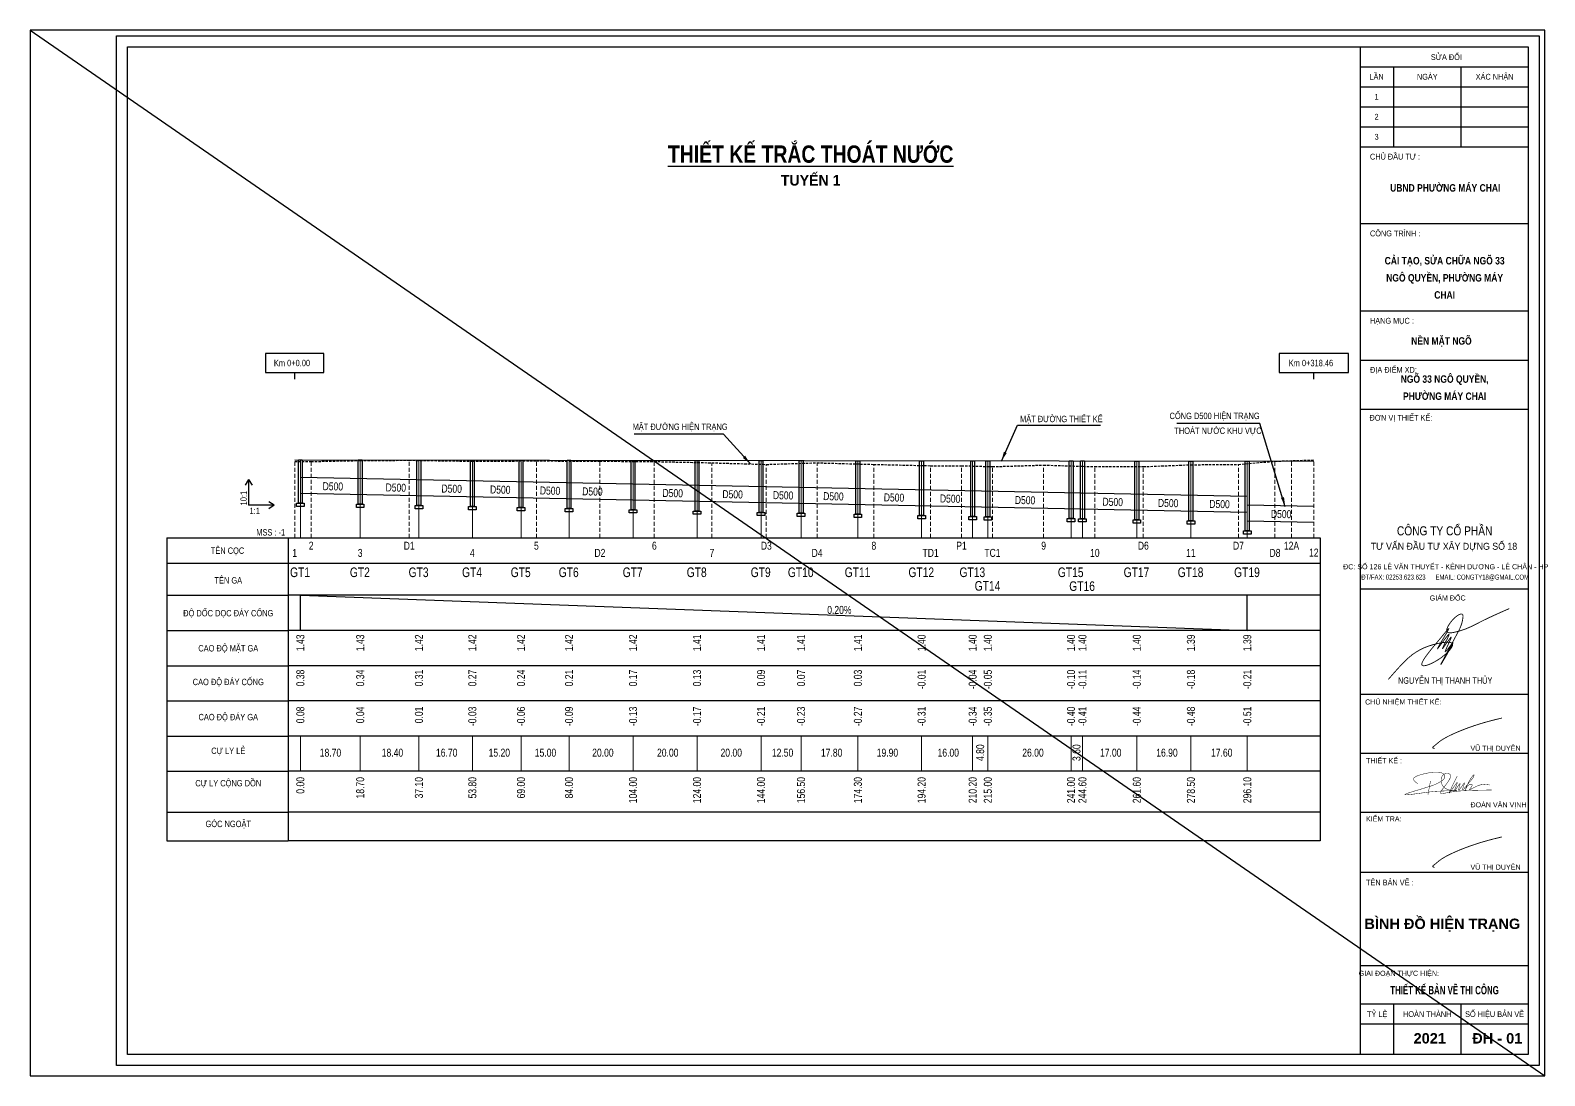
# Model space of a CAD drawing. Header units: inches. Extents: x 484 to 957, y -10 to 819.
# Drawn here: x 483.9 to 957.2, y -9.9 to 316.7 of the extents above; entities that cross this region are included whole.
import ezdxf
from ezdxf.enums import TextEntityAlignment as Align

# ---------------------------------------------------------------- set-up
doc = ezdxf.new("R2010")
doc.units = ezdxf.units.IN
doc.header["$MEASUREMENT"] = 0
doc.linetypes.add('HIDDEN', pattern=[0.375, 0.25, -0.125])
for name, color, linetype in [('Bang TD tu nhien', 3, 'Continuous'), ('BT7-THAY', 7, 'Continuous'), ('Duong do thiet ke', 2, 'Continuous'), ('ENTTNTHIETKE1', 2, 'Continuous'), ('GHICHU', 7, 'Continuous'), ('KHUNGTEN', 5, 'Continuous'), ('T.bao', 6, 'Continuous'), ('thep', 2, 'Continuous'), ('Trac doc tu nhien', 3, 'Continuous'), ('TracDoc', 7, 'Continuous'), ('TXT', 5, 'Continuous')]:
    doc.layers.add(name, color=color, linetype=linetype)
for name, color, linetype, lineweight in [('ISO', 153, 'Continuous', 13), ('LC Dim', 8, 'Continuous', 18), ('LC ISO', 160, 'Continuous', 13), ('LC Khac', 4, 'Continuous', 9), ('LC MANH DUT', 35, 'HIDDEN', 5), ('LC Net dam 1', 30, 'Continuous', 30), ('LC Net thay', 7, 'Continuous', 25), ('LC Text2', 7, 'Continuous', 25)]:
    doc.layers.add(name, color=color, linetype=linetype, lineweight=lineweight)
doc.layers.add('KCS_Plotter', color=11, linetype='Continuous', plot=False)
doc.styles.add('BangTD', font='viet buddy.shx', dxfattribs={"width": 0.8})
doc.styles.add('LC 1', font='')
doc.styles.add('LC3', font='', dxfattribs={"width": 0.8})
doc.styles.add('style1', font='')
doc.styles.add('T2', font='', dxfattribs={"width": 0.8})
doc.styles.add('THANG2', font='')
doc.styles.add('VnAvantH-B', font='')
doc.styles.get('LC 1').set_extended_font_data('.VnAvantH', bold=True)
doc.styles.get('LC3').set_extended_font_data('.VnArialH', bold=True)
doc.styles.get('style1').set_extended_font_data('.VnAvantH')
doc.styles.get('T2').set_extended_font_data('.VnArialH')
doc.styles.get('THANG2').set_extended_font_data('.VnHelvetInsH', bold=True)
doc.styles.get('VnAvantH-B').set_extended_font_data('.VnAvantH', bold=True)
doc.dimstyles.get("Standard").update_dxf_attribs({"dimtxt": 1.5, "dimasz": 0.18, "dimexe": 0.18, "dimexo": 0.0625, "dimgap": 0.09, "dimtad": 0, "dimtih": 1, "dimtoh": 1, "dimzin": 0, "dimdsep": 46, "dimtxsty": 'Standard', "dimcen": 0.09, "dimadec": 0, "dimazin": 0, "dimtfac": 1, "dimtofl": 0, "dimtmove": 0, "dimatfit": 3, "dimfxl": 1, "dimtolj": 1, "dimtzin": 0, "dimarcsym": 0})

# ---------------------------------------------------------------- blocks, each defined once
blk = doc.blocks.new('chu ki Miss Duyen')
at = {"layer": 'ISO', "ltscale": 2, "const_width": 40}
blk.add_lwpolyline([(843, 225), (838, 225), (836, 225), (834, 225), (832, 225), (830, 226), (828, 226), (827, 226), (826, 226), (825, 226), (824, 226), (823, 226), (821, 226), (820, 227), (819, 227), (818, 227), (817, 227), (816, 227), (815, 227), (814, 227), (813, 228), (812, 228), (810, 228), (809, 228), (808, 228), (807, 229), (806, 229), (805, 229), (804, 229), (803, 230), (801, 230), (800, 230), (799, 230), (798, 231), (797, 231), (795, 231), (794, 232), (793, 232), (792, 232), (791, 233), (789, 233), (788, 233), (787, 234), (786, 234), (785, 235), (783, 235), (782, 235), (781, 236), (780, 236), (779, 237), (778, 237), (777, 238), (776, 238), (776, 238), (775, 238), (775, 239), (774, 239), (774, 239), (773, 239), (773, 240), (772, 240), (771, 240), (771, 240), (770, 241), (770, 241), (769, 241), (769, 242), (768, 242), (768, 242), (767, 242), (767, 243), (766, 243), (766, 243), (765, 244), (765, 244), (765, 244), (764, 245), (764, 245), (763, 245), (763, 246), (762, 246), (762, 246), (762, 247), (761, 247), (761, 247), (760, 248), (760, 248), (760, 248), (759, 249), (759, 249), (759, 249), (758, 250), (758, 250), (758, 250), (758, 251), (757, 251), (757, 251), (757, 252), (756, 252), (756, 253), (756, 253), (756, 253), (756, 254), (755, 254), (755, 255), (755, 255), (755, 255), (755, 256), (755, 256), (754, 257), (754, 257), (754, 257), (754, 258), (754, 258), (754, 259), (754, 259), (754, 260), (754, 260), (754, 260), (754, 261), (754, 261), (754, 262), (754, 262), (754, 263), (754, 263), (754, 263), (754, 264), (754, 264), (754, 265), (754, 265), (754, 266), (754, 266), (754, 267), (754, 267), (755, 268), (755, 268), (755, 269), (755, 269), (755, 270), (755, 270), (755, 270), (756, 271), (756, 271), (756, 272), (756, 272), (756, 273), (757, 273), (757, 274), (757, 274), (757, 275), (758, 275), (758, 276), (758, 276), (758, 277), (759, 277), (759, 278), (759, 278), (759, 279), (760, 279), (760, 280), (760, 280), (761, 281), (761, 281), (761, 282), (762, 282), (762, 283), (762, 283), (763, 284), (763, 284), (763, 285), (764, 285), (764, 286), (764, 286), (765, 287), (766, 288), (767, 289), (767, 290), (768, 291), (769, 293), (770, 294), (771, 295), (771, 296), (772, 297), (773, 298), (774, 299), (775, 300), (776, 301), (777, 302), (778, 303), (778, 304), (780, 306), (781, 307), (782, 308), (783, 309), (784, 310), (785, 311), (786, 312), (786, 312), (787, 313), (788, 314), (789, 315), (790, 316), (791, 317), (792, 318), (792, 319), (793, 320), (794, 321), (795, 322), (796, 323), (797, 324), (797, 324), (798, 325), (799, 326), (800, 327), (801, 328), (801, 329), (802, 330), (803, 330), (804, 331), (805, 332), (805, 333), (806, 334), (807, 335), (808, 336), (808, 336), (809, 337), (810, 338), (811, 339), (811, 340), (812, 340), (813, 341), (814, 343), (816, 344), (817, 346), (819, 348), (820, 349), (822, 351), (823, 352), (824, 354), (826, 355), (827, 357), (829, 358), (830, 360), (831, 361), (834, 364), (840, 370), (842, 372), (845, 376), (848, 379), (851, 382), (853, 386), (856, 389), (859, 392), (862, 395), (865, 398), (867, 401), (870, 404), (873, 407), (876, 411), (879, 414), (882, 417), (885, 420), (887, 423), (890, 427), (893, 430), (896, 433), (899, 436), (902, 440), (905, 443), (908, 446), (911, 449), (914, 453), (917, 456), (920, 459), (923, 462), (926, 466), (928, 469), (931, 472), (934, 476), (937, 479), (940, 482), (943, 486), (946, 489), (949, 492), (953, 495), (956, 499), (959, 502), (962, 505), (965, 509), (968, 512), (971, 515), (974, 519), (977, 522), (980, 525), (983, 529), (986, 532), (989, 535), (992, 538), (996, 542), (999, 545), (1002, 548), (1005, 552), (1008, 555), (1011, 558), (1014, 561), (1017, 565), (1021, 568), (1024, 571), (1027, 574), (1030, 578), (1033, 581), (1036, 584), (1040, 587), (1043, 591), (1046, 594), (1049, 596), (1052, 600), (1056, 603), (1059, 606), (1062, 610), (1065, 613), (1069, 616), (1072, 619), (1075, 622), (1078, 625), (1082, 628), (1085, 631), (1088, 634), (1091, 637), (1095, 640), (1098, 643), (1101, 646), (1105, 649), (1108, 652), (1111, 655), (1114, 658), (1118, 661), (1121, 664), (1124, 667), (1128, 670), (1131, 673), (1134, 676), (1138, 679), (1141, 682), (1144, 685), (1148, 688), (1151, 691), (1154, 694), (1158, 697), (1161, 700), (1165, 702), (1168, 705), (1171, 708), (1175, 711), (1178, 714), (1182, 717), (1185, 720), (1188, 722), (1192, 725), (1195, 728), (1199, 731), (1202, 734), (1205, 736), (1209, 739), (1212, 742), (1216, 745), (1219, 747), (1223, 750), (1226, 753), (1229, 756), (1233, 758), (1236, 761), (1240, 764), (1243, 767), (1247, 769), (1250, 772), (1254, 775), (1257, 777), (1261, 780), (1264, 783), (1268, 785), (1271, 788), (1275, 791), (1278, 793), (1282, 796), (1285, 799), (1289, 801), (1292, 804), (1296, 807), (1299, 809), (1303, 812), (1306, 815), (1310, 817), (1313, 820), (1317, 822), (1320, 825), (1324, 828), (1327, 830), (1331, 833), (1335, 835), (1338, 838), (1342, 840), (1345, 843), (1349, 846), (1352, 848), (1356, 851), (1360, 853), (1363, 856), (1367, 858), (1370, 861), (1374, 863), (1377, 866), (1381, 868), (1385, 871), (1392, 876), (1399, 881), (1406, 886), (1413, 891), (1421, 896), (1428, 901), (1435, 906), (1442, 911), (1447, 915), (1457, 921), (1464, 926), (1471, 931), (1479, 936), (1486, 941), (1493, 946), (1501, 950), (1508, 955), (1515, 960), (1523, 965), (1530, 970), (1537, 975), (1545, 980), (1552, 984), (1559, 989), (1567, 994), (1574, 999), (1582, 1004), (1589, 1008), (1596, 1013), (1604, 1018), (1611, 1023), (1619, 1028), (1626, 1032), (1634, 1037), (1641, 1042), (1648, 1046), (1656, 1051), (1663, 1056), (1671, 1061), (1678, 1065), (1686, 1070), (1693, 1075), (1701, 1079), (1708, 1084), (1716, 1089), (1723, 1093), (1731, 1098), (1738, 1103), (1746, 1107), (1753, 1112), (1761, 1116), (1769, 1121), (1776, 1126), (1784, 1130), (1791, 1135), (1799, 1139), (1806, 1144), (1814, 1148), (1822, 1153), (1829, 1158), (1837, 1162), (1844, 1167), (1852, 1171), (1860, 1176), (1867, 1180), (1875, 1185), (1882, 1189), (1890, 1194), (1898, 1198), (1905, 1203), (1913, 1207), (1921, 1212), (1928, 1216), (1936, 1220), (1943, 1225), (1951, 1229), (1959, 1234), (1964, 1237), (1974, 1243), (1982, 1247), (1989, 1251), (1997, 1256), (2005, 1260), (2012, 1265), (2020, 1269), (2028, 1273), (2036, 1278), (2043, 1282), (2051, 1286), (2059, 1291), (2066, 1295), (2074, 1299), (2082, 1304), (2089, 1308), (2097, 1312), (2105, 1317), (2113, 1321), (2120, 1325), (2128, 1330), (2136, 1334), (2144, 1338), (2151, 1342), (2159, 1347), (2167, 1351), (2175, 1355), (2182, 1359), (2190, 1364), (2198, 1368), (2206, 1372), (2213, 1376), (2221, 1381), (2229, 1385), (2237, 1389), (2244, 1393), (2252, 1397), (2260, 1402), (2268, 1406), (2276, 1410), (2283, 1414), (2291, 1418), (2299, 1422), (2307, 1426), (2315, 1431), (2322, 1435), (2330, 1439), (2338, 1443), (2346, 1447), (2354, 1451), (2361, 1455), (2369, 1459), (2377, 1464), (2385, 1468), (2393, 1472), (2401, 1476), (2408, 1480), (2416, 1484), (2424, 1488), (2432, 1492), (2440, 1496), (2448, 1500), (2456, 1504), (2463, 1508), (2471, 1512), (2479, 1516), (2487, 1520), (2495, 1524), (2503, 1528), (2511, 1532), (2519, 1536), (2526, 1540), (2534, 1544), (2542, 1548), (2550, 1552), (2558, 1556), (2566, 1560), (2574, 1564), (2582, 1568), (2590, 1572), (2598, 1575), (2606, 1579), (2613, 1583), (2621, 1587), (2629, 1591), (2637, 1595), (2645, 1599), (2653, 1603), (2661, 1607), (2669, 1610), (2677, 1614), (2685, 1618), (2693, 1622), (2701, 1626), (2709, 1630), (2717, 1633), (2725, 1637), (2733, 1641), (2741, 1645), (2749, 1649), (2756, 1652), (2764, 1656), (2772, 1660), (2780, 1664), (2788, 1668), (2796, 1671), (2804, 1675), (2812, 1679), (2820, 1683), (2828, 1686), (2836, 1690), (2844, 1694), (2852, 1698), (2860, 1701), (2868, 1705), (2876, 1709), (2884, 1712), (2892, 1716), (2900, 1720), (2908, 1723), (2916, 1727), (2925, 1731), (2933, 1734), (2941, 1738), (2949, 1742), (2957, 1745), (2965, 1749), (2973, 1753), (2981, 1756), (2989, 1760), (2997, 1763), (3005, 1767), (3013, 1771), (3021, 1774), (3029, 1778), (3037, 1781), (3045, 1785), (3053, 1789), (3061, 1792), (3069, 1796), (3078, 1799), (3086, 1803), (3094, 1806), (3102, 1810), (3110, 1813), (3118, 1817), (3126, 1820), (3134, 1824), (3142, 1827), (3150, 1831), (3156, 1833), (3167, 1838), (3175, 1841), (3183, 1845), (3191, 1848), (3199, 1852), (3207, 1855), (3215, 1859), (3223, 1862), (3232, 1866), (3240, 1869), (3248, 1873), (3256, 1876), (3264, 1879), (3272, 1883), (3280, 1886), (3288, 1890), (3297, 1893), (3305, 1896), (3313, 1900), (3321, 1903), (3329, 1907), (3337, 1910), (3345, 1913), (3354, 1917), (3362, 1920), (3370, 1923), (3378, 1927), (3386, 1930), (3394, 1933), (3403, 1937), (3411, 1940), (3419, 1944), (3427, 1947), (3435, 1950), (3452, 1957), (3468, 1963), (3484, 1970), (3501, 1977), (3517, 1983), (3534, 1990), (3550, 1996), (3566, 2003), (3583, 2009), (3599, 2016), (3616, 2022), (3632, 2029), (3648, 2035), (3665, 2042), (3681, 2048), (3698, 2055), (3714, 2061), (3731, 2068), (3747, 2074), (3763, 2081), (3780, 2087), (3796, 2093), (3813, 2100), (3828, 2106)], dxfattribs=at)
blk = doc.blocks.new('doan van vinh')
at = {"layer": 'LC ISO', "const_width": 30}
for points in [[(-1826, 454), (-1884, 496), (-1940, 539), (-1991, 580), (-2035, 621), (-2054, 641), (-2069, 661), (-2082, 681), (-2094, 703), (-2098, 718), (-2101, 737), (-2100, 755), (-2097, 773), (-2090, 790), (-2080, 807), (-2067, 823), (-2052, 840), (-2034, 855), (-2013, 871), (-1991, 886), (-1966, 901), (-1911, 929), (-1850, 956), (-1782, 981), (-1710, 1005), (-1635, 1028), (-1557, 1049), (-1400, 1087), (-1322, 1104), (-1246, 1120), (-1179, 1133), (-1106, 1147), (-1041, 1158), (-980, 1168), (-921, 1177), (-863, 1183), (-750, 1191), (-694, 1193), (-636, 1192), (-577, 1189), (-541, 1186), (-453, 1176), (-390, 1164), (-329, 1147), (-300, 1137), (-272, 1124), (-245, 1109), (-221, 1092), (-198, 1073), (-177, 1052), (-162, 1032), (-143, 1001), (-131, 972), (-122, 943), (-117, 912), (-115, 883), (-116, 868), (-126, 826), (-137, 799), (-152, 774), (-169, 750), (-190, 727), (-237, 684), (-289, 645), (-344, 608), (-397, 575), (-449, 543), (-501, 514), (-603, 462), (-706, 415), (-813, 372), (-869, 351), (-927, 330), (-988, 309), (-1076, 280), (-1119, 267), (-1189, 244), (-1262, 222), (-1337, 199), (-1492, 151), (-1809, 56), (-1964, 9), (-2039, -14), (-2112, -36), (-2182, -58), (-2250, -79), (-2313, -99), (-2373, -118), (-2428, -137), (-2478, -154), (-2523, -171), (-2562, -186), (-2595, -199), (-2622, -212), (-2641, -223), (-2652, -232), (-2656, -239), (-2655, -243), (-2651, -245), (-2645, -247), (-2638, -249), (-2616, -251), (-2586, -252), (-2549, -251), (-2506, -249), (-2456, -245), (-2402, -240), (-2342, -234), (-2278, -227), (-2211, -220), (-2141, -211), (-2068, -202), (-1917, -183), (-1764, -162), (-1612, -141), (-1539, -131), (-1467, -121), (-1394, -111), (-1334, -103), (-1272, -95), (-1213, -87), (-1101, -72), (-994, -60), (-891, -48), (-786, -39), (-677, -30), (-619, -26), (-560, -22), (-497, -19), (-432, -16), (-363, -13), (-290, -10), (-173, -5), (-131, -4), (-44, -1), (44, 1), (221, 6), (306, 8), (386, 10), (459, 11), (493, 12), (524, 13), (553, 13), (579, 14), (602, 14), (622, 15), (638, 15), (651, 15), (659, 15), (664, 15), (664, 15), (660, 15), (655, 15), (637, 14), (619, 14), (597, 14), (572, 14), (543, 14), (512, 15), (478, 16), (407, 20), (331, 27), (244, 40), (182, 54), (113, 73), (47, 97), (-14, 126), (-71, 158), (-123, 195), (-171, 235), (-213, 279), (-250, 327), (-281, 378), (-307, 432), (-326, 490), (-343, 574), (-347, 614), (-347, 680), (-340, 746), (-326, 811), (-306, 873), (-293, 903), (-278, 931), (-261, 958), (-243, 983), (-222, 1006), (-200, 1027), (-176, 1046), (-150, 1062), (-123, 1075), (-92, 1086), (-61, 1094), (-29, 1099), (4, 1102), (36, 1103), (68, 1101), (98, 1097), (127, 1091), (153, 1083), (169, 1077), (196, 1063), (213, 1050), (227, 1035), (239, 1020), (247, 1002), (253, 984), (256, 964), (257, 942), (255, 920), (252, 896), (246, 872), (238, 846), (228, 819), (202, 763), (171, 703), (133, 641), (91, 576), (45, 509), (-4, 441), (-109, 301), (-229, 144), (-268, 92), (-316, 25), (-337, -6), (-355, -36), (-370, -63), (-381, -88), (-388, -111), (-390, -130), (-387, -146), (-382, -155), (-364, -167), (-344, -172), (-319, -174), (-291, -173), (-259, -170), (-224, -166), (-73, -138), (3, -123), (76, -109), (148, -97), (217, -85), (284, -74), (413, -55), (535, -38), (653, -25), (766, -14), (876, -5), (984, 3), (1198, 14), (1364, 20), (1527, 25), (1641, 29), (1875, 35), (2116, 41), (2361, 47), (2860, 57)], [(680, 940), (620, 821), (561, 704), (503, 589), (447, 478), (421, 424), (395, 372), (370, 322), (346, 273), (323, 226), (302, 181), (282, 139), (263, 99), (245, 61), (230, 27), (216, -5), (203, -34), (193, -59), (184, -81), (178, -100), (174, -114), (172, -125), (172, -132), (175, -134), (180, -133), (184, -130), (188, -126), (193, -121), (198, -115), (205, -108), (212, -99), (220, -89), (224, -84), (237, -66), (247, -52), (269, -22), (293, 12), (318, 49), (345, 88), (373, 130), (431, 215), (489, 299), (517, 339), (545, 377), (570, 412), (594, 444), (616, 471), (626, 484), (635, 494), (643, 504), (651, 512), (658, 518), (664, 523), (669, 527), (674, 528), (677, 528), (679, 525), (680, 521), (680, 514), (679, 506), (677, 496), (674, 483), (669, 469), (664, 454), (659, 436), (645, 398), (629, 356), (611, 311), (593, 265), (556, 172), (538, 128), (522, 87), (515, 68), (509, 50), (503, 34), (498, 19), (494, 6), (491, -5), (489, -14), (488, -21), (488, -26), (490, -28), (491, -28), (497, -25), (502, -19), (509, -11), (517, -2), (526, 10), (535, 24), (546, 39), (558, 56), (570, 74), (596, 113), (624, 155), (682, 244), (712, 288), (740, 329), (767, 368), (779, 385), (791, 401), (802, 415), (813, 428), (822, 439), (831, 447), (838, 454), (845, 458), (850, 459), (854, 458), (856, 455), (857, 447), (856, 437), (855, 425), (852, 410), (848, 394), (844, 376), (839, 356), (826, 313), (813, 267), (799, 221), (786, 175), (775, 133), (770, 114), (766, 97), (763, 81), (761, 68), (761, 57), (761, 48), (763, 43), (767, 40), (772, 40), (778, 43), (785, 49), (794, 57), (804, 67), (815, 79), (826, 93), (839, 108), (852, 125), (866, 144), (895, 183), (925, 226), (987, 315), (1017, 358), (1045, 399), (1059, 418), (1072, 435), (1084, 452), (1095, 466), (1105, 479), (1115, 491), (1123, 500), (1130, 506), (1135, 511), (1140, 513), (1142, 512), (1144, 508), (1144, 501), (1142, 492), (1140, 480), (1136, 467), (1131, 451), (1126, 434), (1120, 416), (1113, 396), (1098, 354), (1082, 309), (1066, 264), (1051, 221), (1037, 180), (1032, 162), (1027, 144), (1023, 129), (1021, 115), (1019, 100), (1019, 94), (1020, 87), (1022, 82), (1026, 79), (1030, 79), (1036, 80), (1043, 83), (1051, 88), (1060, 94), (1069, 102), (1080, 111), (1091, 122), (1103, 134), (1129, 162), (1157, 194), (1186, 229), (1218, 266), (1283, 346), (1348, 428), (1380, 468), (1411, 506), (1451, 554), (1467, 573), (1492, 602), (1515, 629), (1560, 678), (1582, 703), (1624, 754), (1644, 781), (1664, 810), (1683, 841), (1701, 875), (1711, 897), (1730, 948), (1735, 965), (1739, 980), (1741, 990), (1741, 1002), (1740, 1009), (1737, 1013), (1732, 1014), (1727, 1013), (1719, 1009), (1711, 1003), (1701, 995), (1691, 985), (1679, 973), (1666, 959), (1653, 943), (1639, 926), (1625, 908), (1609, 888), (1578, 844), (1545, 797), (1512, 747), (1480, 695), (1459, 660), (1419, 589), (1391, 536), (1364, 483), (1340, 432), (1317, 382), (1295, 334), (1276, 288), (1258, 244), (1242, 204), (1228, 167), (1216, 133), (1206, 104), (1198, 79), (1194, 69), (1192, 59), (1189, 51), (1187, 45), (1186, 40), (1185, 36), (1185, 34), (1185, 33), (1185, 34), (1187, 37), (1189, 44), (1190, 48), (1193, 56), (1197, 65), (1200, 76), (1205, 88), (1216, 116), (1229, 147), (1245, 181), (1264, 216), (1286, 252), (1311, 286), (1339, 319), (1371, 348), (1388, 361), (1406, 374), (1425, 384), (1450, 396), (1465, 401), (1487, 407), (1508, 412), (1529, 414), (1549, 415), (1569, 415), (1586, 412), (1601, 407), (1613, 401), (1623, 392), (1628, 383), (1631, 371), (1630, 358), (1627, 343), (1621, 327), (1613, 310), (1603, 293), (1592, 275), (1566, 238), (1538, 201), (1510, 166), (1497, 150), (1485, 135), (1474, 121), (1465, 109), (1456, 93), (1453, 89), (1451, 82), (1451, 77), (1453, 74), (1457, 72), (1463, 72), (1471, 74), (1481, 76), (1492, 81), (1505, 86), (1519, 92), (1535, 100), (1552, 108), (1590, 127), (1631, 149), (1676, 173), (1723, 198), (1771, 223), (1869, 272), (1914, 293), (1964, 315), (2009, 333), (2053, 349), (2095, 363), (2136, 375), (2176, 385), (2214, 393), (2252, 399), (2288, 404), (2323, 408), (2358, 410), (2391, 411), (2424, 411), (2487, 408), (2549, 402), (2608, 393), (2725, 371)], [(-1022, 624), (-1037, 546), (-1051, 468), (-1066, 391), (-1081, 313), (-1096, 235), (-1110, 157), (-1125, 79), (-1140, 1), (-1155, -76), (-1170, -154), (-1184, -232)]]:
    blk.add_lwpolyline(points, dxfattribs=at)
blk = doc.blocks.new('nguyen thi thanh thuy')
at = {"layer": 'ISO', "ltscale": 2, "const_width": 40}
blk.add_lwpolyline([(-2685, -1690, -0.006388), (-2178, -1117, -0.008557), (-1977, -905, -0.017087), (-1770, -708, -0.102087), (-833, -161, -0.039833), (-270, -16, -0.020512), (-90, 8, -0.044497), (98, 9, -0.05587), (182, -8, -0.113633), (236, -42, -0.176433), (258, -92, -0.077033), (254, -135, -0.069534), (223, -210, -0.038569), (166, -296, -0.030368), (57, -421, -0.082382), (-675, -942, -0.035158), (-905, -1035, -0.04441), (-1026, -1062, -0.066948), (-1091, -1062, -0.143409), (-1132, -1043, -0.176131), (-1149, -1007, -0.069024), (-1148, -973, -0.059887), (-1131, -911, -0.036714), (-1079, -807, -0.019023), (-1000, -683, -0.011006), (-898, -542, -0.01042), (-645, -222, 0.001355), (-76, 463, -0.031231), (69, 631, -0.180623), (82, 640, -0.602198), (84, 631, -0.055981), (56, 570, -0.010846), (-28, 418, 0.000464), (-371, -161, 0.02324), (-439, -286, 1.627113), (-437, -292, 0.049833), (-397, -245, 0.005496), (-91, 162, -0.011697), (26, 311, -0.051381), (82, 370, -0.288592), (95, 376, -0.379106), (97, 362, -0.040394), (80, 315, -0.015043), (4, 153, 0.026859), (-200, -261, 0.160173), (-204, -278, 0.62441), (-195, -273, 0.034188), (-141, -204, -0.015387), (148, 200, -0.034245), (183, 240, -0.377171), (195, 246, -0.275743), (195, 230, -0.039705), (162, 143, -0.007154), (29, -150, 0.010269), (-53, -335, 0.059207), (-81, -418, 0.494242), (-78, -431, 0.209425), (-61, -421, 0.031522), (-22, -378, 0.012151), (92, -232, -0.015412), (249, -26, -0.066877), (274, -2, -1.012313), (279, -8, -0.055225), (269, -38, -0.019501), (211, -159, -0.008968), (2, -538, -0.00525), (-207, -898, -0.041875), (-284, -1018, -0.365695), (-264, -970, -0.007459), (-39, -543, 0.000828), (491, 447, 0.016244), (598, 659, 0.05881), (711, 1009, 0.039413), (734, 1174, 0.060004), (730, 1242, 0.240646), (692, 1298, 0.134453), (647, 1305, 0.071372), (590, 1291, 0.040684), (523, 1258, 0.056501), (335, 1112, 0.071752), (65, 772, 0.045704), (5, 642, 0.058573), (-12, 565, 0.116475), (-5, 505, 0.165912), (30, 466, 0.096245), (88, 446, 0.048338), (165, 443, 0.036618), (301, 460, 0.062636), (1097, 724, 0.01049), (1469, 913, -0.006081), (1725, 1041, -0.007252), (2275, 1297, -0.003845), (2852, 1552)], format="xyb", dxfattribs=at)
blk = doc.blocks.new('khung vpn')
at = {"layer": 'Defpoints'}
for p, q in [((52556.46, -4195.446), (52498.758, -4195.446)), ((52498.758, -4195.446), (52498.758, -4235.276)), ((52556.46, -4235.276), (52556.46, -4195.446)), ((52498.758, -4235.276), (52556.46, -4235.276))]:
    blk.add_line(p, q, dxfattribs=at)
at = {"layer": 'KHUNGTEN'}
blk.add_lwpolyline([(52556.243, -4234.885), (52502.048, -4234.885), (52502.048, -4195.662), (52556.243, -4195.662)], close=True, dxfattribs=at)
at = {"layer": 'T.bao'}
for p, q in [((52549.443, -4196.835), (52555.832, -4196.835)), ((52550.703, -4196.835), (52550.703, -4199.885)), ((52553.267, -4196.835), (52553.267, -4199.885)), ((52549.443, -4197.598), (52555.832, -4197.598)), ((52549.443, -4198.36), (52555.832, -4198.36)), ((52549.443, -4199.123), (52555.832, -4199.123)), ((52549.443, -4222.987), (52555.832, -4222.987)), ((52549.443, -4225.241), (52555.832, -4225.241)), ((52549.443, -4227.516), (52555.832, -4227.516)), ((52549.443, -4232.534), (52555.832, -4232.534)), ((52550.703, -4232.534), (52550.703, -4234.474)), ((52553.267, -4232.534), (52553.267, -4234.474)), ((52549.443, -4233.296), (52555.832, -4233.296))]:
    blk.add_line(p, q, dxfattribs=at)
at = {"layer": 'thep'}
for p, q in [((52549.443, -4199.885), (52555.832, -4199.885)), ((52549.443, -4202.81), (52555.832, -4202.81)), ((52549.443, -4206.138), (52555.832, -4206.138)), ((52549.443, -4208.009), (52555.832, -4208.009)), ((52549.443, -4209.881), (52555.832, -4209.881)), ((52549.443, -4216.721), (52555.832, -4216.721)), ((52549.443, -4220.741), (52555.832, -4220.741)), ((52549.443, -4231.083), (52555.832, -4231.083))]:
    blk.add_line(p, q, dxfattribs=at)
for points in [[(52555.832, -4234.474), (52502.459, -4234.474), (52502.459, -4196.073), (52555.832, -4196.073)], [(52555.832, -4196.073), (52555.832, -4234.474), (52549.443, -4234.474), (52549.443, -4196.073)]]:
    blk.add_lwpolyline(points, close=True, dxfattribs=at)
at = {"layer": 'TXT', "linetype": 'Continuous'}
blk.add_line((52555.832, -4196.073), (52555.832, -4234.474), dxfattribs=at)
at = {"layer": 'ISO', "xscale": 0.0007999999999999995, "yscale": 0.0007999999999999995, "zscale": 0.0007999999999999995, "rotation": 352.0676215534355}
for p in [(52551.569, -4222.893), (52551.569, -4227.423)]:
    blk.add_blockref('chu ki Miss Duyen', p, dxfattribs=at)
at = {"layer": 'LC Net dam 1'}
for name, p, xscale, yscale, zscale in [('nguyen thi thanh thuy', (52552.735, -4218.771), 0.0008320000000000002, 0.0008320000000000002, 0.0008320000000000002), ('doan van vinh', (52552.721, -4224.423), 0.0006, 0.0006, 0.0006)]:
    blk.add_blockref(name, p, dxfattribs=dict(at, xscale=xscale, yscale=yscale, zscale=zscale))
at = {"layer": 'BT7-THAY', "linetype": 'ByBlock', "style": 'VnAvantH-B'}
for s, height, width, p in [('ubnd ph\xadêng M¸Y CHAI', 0.28512, 0.85, (52552.67, -4201.592)), ('nÒn mÆt ngâ', 0.28512, 0.85, (52552.525, -4207.424)), ('thiÕt kÕ b¶n vÏ thi c«ng', 0.32076, 0.7, (52552.643, -4232.177))]:
    blk.add_text(s, height=height, dxfattribs=dict(at, width=width)).set_placement(p, align=Align.CENTER)
at = {"layer": 'BT7-THAY', "char_height": 0.28512, "attachment_point": 2, "line_spacing_factor": 1.372151, "style": 'VnAvantH-B'}
for s, insert, width in [('{\\W0.85;c¶i t¹o, SöA CH÷A NGâ 33 NG¤ QUYÒN, PH¦êNG M¸Y CHAI}', (52552.647, -4204.081), 5.29926), ('{\\W0.85;NGâ 33 NG¤ QUYÒN, PH¦êNG M¸Y CHAI}', (52552.647, -4208.591), 3.40303)]:
    blk.add_mtext(s, dxfattribs=dict(at, insert=insert, width=width))
at = {"layer": 'TXT', "linetype": 'Continuous'}
for s, height, style, width, p in [('söa ®æi', 0.2218, 'T2', 0.9, (52552.713, -4196.577)), ('lÇn', 0.2218, 'T2', 0.9, (52550.054, -4197.326)), ('ngµy', 0.2218, 'T2', 0.9, (52551.985, -4197.326)), ('x¸c nhËn', 0.2218, 'T2', 0.9, (52554.55, -4197.326)), ('1', 0.222, 'T2', 0.9, (52550.054, -4198.089)), ('2', 0.222, 'T2', 0.9, (52550.054, -4198.851)), ('3', 0.222, 'T2', 0.9, (52550.054, -4199.614)), ('c«ng ty cæ phÇn', 0.34658, 'T2', 0.8, (52552.648, -4214.689)), ('®c: sè 126 lª v¨n thuyÕt - kªnh d\xad¬ng - lª ch©n - hp', 0.19408, 'T2', 0.8, (52552.689, -4215.98)), ('§T/fax: 02253.623.623      Email: Congty18@gmail.com', 0.19408, 'style1', 0.7, (52552.666, -4216.376)), ('nguyÔn thÞ thanh thñy', 0.24954, 'T2', 0.8, (52552.668, -4220.343)), ('giai ®o¹n thùc hiÖn:', 0.19408, 'T2', 0.8, (52550.904, -4231.471)), ('tû lÖ', 0.2218, 'T2', 0.9, (52550.076, -4233.041)), ('hoµn thµnh', 0.2218, 'T2', 0.9, (52551.985, -4233.041)), ('sè hiÖu b¶n vÏ', 0.22181, 'T2', 0.9, (52554.55, -4233.041))]:
    blk.add_text(s, height=height, dxfattribs=dict(at, style=style, width=width)).set_placement(p, align=Align.CENTER)
at = {"layer": 'TXT', "linetype": 'Continuous', "style": 'T2'}
for s, height, width, p in [('chñ ®Çu t\xad :', 0.22181, 0.9, (52549.802, -4200.371)), ('c«ng tr×nh :', 0.22181, 0.9, (52549.802, -4203.296)), ('h¹ng môc :', 0.2218, 0.9, (52549.802, -4206.623)), ('®Þa ®iÓm xd:', 0.22181, 0.9, (52549.806, -4208.494)), ('®¬n vÞ thiÕt kÕ:', 0.22181, 0.9, (52549.785, -4210.32)), ('gi¸m ®èc', 0.1941, 0.8, (52552.079, -4217.171)), ('chñ nhiÖm thiÕt kÕ:', 0.19408, 0.8, (52549.617, -4221.132)), ('thiÕt kÕ :', 0.1941, 0.8, (52549.651, -4223.371)), ('vò thÞ duyªn', 0.19408, 0.8, (52553.631, -4222.897)), ('®oµn v¨n vÞnh', 0.19408, 0.8, (52553.631, -4225.051)), ('kiÓm tra:', 0.1941, 0.8, (52549.651, -4225.587)), ('vò thÞ duyªn', 0.19408, 0.8, (52553.631, -4227.426)), ('tªn b¶n vÏ :', 0.22181, 0.9, (52549.651, -4228.026))]:
    blk.add_text(s, height=height, dxfattribs=dict(at, width=width)).set_placement(p)
at = {"layer": 'TXT', "linetype": 'Continuous', "style": 'T2', "width": 0.9}
blk.add_text('t\xad vÊn ®Çu t\xad x©y dùng sè 18', height=0.26617, dxfattribs=at).set_placement((52552.621, -4215.094), align=Align.MIDDLE)
blk = doc.blocks.new('TIEUDE1')
at = {"layer": 'LC Text2', "color": 7, "style": 'LC 1'}
blk.add_attdef('TIªU§Ò', text='', height=5, dxfattribs=at).set_placement((0, 0), align=Align.BOTTOM_CENTER)
blk.add_attdef('TL', text='', height=3, dxfattribs=at).set_placement((0, -2), align=Align.TOP_CENTER)

msp = doc.modelspace()

# ---------------------------------------------------------------- linework, layer by layer
for points in [[(567.72, 182.49), (568.96, 182.49), (568.96, 168.99), (567.72, 168.99)], [(586.42, 182.47), (587.66, 182.47), (587.66, 168.62), (586.42, 168.62)], [(604.77, 182.44), (606.01, 182.44), (606.01, 168.25), (604.77, 168.25)], [(621.47, 182.42), (622.71, 182.42), (622.71, 167.92), (621.47, 167.92)], [(636.68, 182.4), (637.92, 182.4), (637.92, 167.61), (636.68, 167.61)], [(651.68, 182.38), (652.92, 182.38), (652.92, 167.31), (651.68, 167.31)], [(671.68, 182.36), (672.92, 182.36), (672.92, 166.91), (671.68, 166.91)], [(691.68, 182.33), (692.92, 182.33), (692.92, 166.51), (691.68, 166.51)], [(711.68, 182.3), (712.92, 182.3), (712.92, 166.11), (711.68, 166.11)], [(724.19, 182.29), (725.43, 182.29), (725.43, 165.86), (724.19, 165.86)], [(741.94, 182.26), (743.18, 182.26), (743.18, 165.51), (741.94, 165.51)], [(761.86, 182.24), (763.1, 182.24), (763.1, 165.11), (761.86, 165.11)], [(777.82, 182.22), (779.06, 182.22), (779.06, 164.79), (777.82, 164.79)], [(782.56, 182.21), (783.8, 182.21), (783.8, 164.69), (782.56, 164.69)], [(808.56, 182.18), (809.8, 182.18), (809.8, 164.17), (808.56, 164.17)], [(812.12, 182.17), (813.36, 182.17), (813.36, 164.1), (812.12, 164.1)], [(829.11, 182.15), (830.35, 182.15), (830.35, 163.76), (829.11, 163.76)], [(846.02, 182.13), (847.26, 182.13), (847.26, 163.42), (846.02, 163.42)], [(863.64, 182.11), (864.88, 182.11), (864.88, 160.34), (863.64, 160.34)], [(567.16, 168.99), (569.53, 168.99), (569.53, 167.99), (567.16, 167.99)], [(585.86, 168.62), (588.23, 168.62), (588.23, 167.62), (585.86, 167.62)], [(604.21, 168.25), (606.58, 168.25), (606.58, 167.25), (604.21, 167.25)], [(620.91, 167.92), (623.28, 167.92), (623.28, 166.92), (620.91, 166.92)], [(636.12, 167.61), (638.49, 167.61), (638.49, 166.61), (636.12, 166.61)], [(651.12, 167.31), (653.49, 167.31), (653.49, 166.31), (651.12, 166.31)], [(671.12, 166.91), (673.49, 166.91), (673.49, 165.91), (671.12, 165.91)], [(691.12, 166.51), (693.49, 166.51), (693.49, 165.51), (691.12, 165.51)], [(711.12, 166.11), (713.49, 166.11), (713.49, 165.11), (711.12, 165.11)], [(723.63, 165.86), (726, 165.86), (726, 164.86), (723.63, 164.86)], [(741.38, 165.51), (743.75, 165.51), (743.75, 164.51), (741.38, 164.51)], [(761.3, 165.11), (763.67, 165.11), (763.67, 164.11), (761.3, 164.11)], [(777.26, 164.79), (779.63, 164.79), (779.63, 163.79), (777.26, 163.79)], [(782, 164.69), (784.37, 164.69), (784.37, 163.69), (782, 163.69)], [(808, 164.17), (810.37, 164.17), (810.37, 163.17), (808, 163.17)], [(811.56, 164.1), (813.93, 164.1), (813.93, 163.1), (811.56, 163.1)], [(828.55, 163.76), (830.92, 163.76), (830.92, 162.76), (828.55, 162.76)], [(845.46, 163.42), (847.83, 163.42), (847.83, 162.42), (845.46, 162.42)], [(863.08, 160.34), (865.45, 160.34), (865.45, 159.34), (863.08, 159.34)]]:
    msp.add_lwpolyline(points, close=True)
at = {"layer": 'Bang TD tu nhien', "color": 3}
for p, q in [((526.58, 158.19), (526.58, 150.19)), ((526.58, 158.19), (887.04, 158.19)), ((564.58, 158.19), (564.58, 150.19)), ((887.04, 158.19), (887.04, 63.42)), ((526.58, 150.19), (887.04, 150.19)), ((526.58, 150.19), (526.58, 63.42)), ((564.58, 150.19), (564.58, 63.42)), ((526.58, 140.19), (564.58, 140.19)), ((887.04, 140.19), (564.58, 140.19)), ((568.34, 129.19), (568.34, 140.19)), ((864.26, 129.19), (864.26, 140.19)), ((526.58, 129.19), (564.58, 129.19)), ((887.04, 129.19), (564.58, 129.19)), ((526.58, 118.19), (564.58, 118.19)), ((887.04, 118.19), (564.58, 118.19)), ((526.58, 107.19), (564.58, 107.19)), ((887.04, 107.19), (564.58, 107.19)), ((526.58, 96.19), (564.58, 96.19)), ((887.04, 96.19), (564.58, 96.19)), ((526.58, 85.19), (564.58, 85.19)), ((887.04, 85.19), (564.58, 85.19)), ((526.58, 72.42), (564.58, 72.42)), ((887.04, 72.42), (564.58, 72.42)), ((526.58, 63.42), (564.58, 63.42)), ((887.04, 63.42), (564.58, 63.42))]:
    msp.add_line(p, q, dxfattribs=at)
at = {"layer": 'Duong do thiet ke', "color": 1}
msp.add_line((566.58, 182.49), (885.04, 182.08), dxfattribs=at)
at = {"layer": 'KCS_Plotter'}
msp.add_line((483.95, 316.75), (957.2, -9.93), dxfattribs=at)
at = {"layer": 'LC Khac', "ltscale": 5}
for p, q in [((568.34, 158.19), (568.34, 182.49)), ((587.04, 158.19), (587.04, 182.47)), ((605.39, 158.19), (605.39, 182.44)), ((622.09, 158.19), (622.09, 182.42)), ((637.3, 158.19), (637.3, 182.4)), ((652.3, 158.19), (652.3, 182.38)), ((672.3, 158.19), (672.3, 182.36)), ((692.3, 158.19), (692.3, 182.33)), ((712.3, 158.19), (712.3, 182.3)), ((724.81, 158.19), (724.81, 182.29)), ((742.56, 158.19), (742.56, 182.26)), ((762.48, 158.19), (762.48, 182.24)), ((778.44, 158.19), (778.44, 182.22)), ((783.18, 158.19), (783.18, 182.21)), ((809.18, 158.19), (809.18, 182.18)), ((812.74, 158.19), (812.74, 182.17)), ((829.73, 158.19), (829.73, 182.15)), ((846.64, 158.19), (846.64, 182.13)), ((864.26, 158.19), (864.26, 182.11))]:
    msp.add_line(p, q, dxfattribs=at)
at = {"layer": 'LC MANH DUT', "ltscale": 5}
for p, q in [((566.58, 158.19), (566.58, 181.99)), ((571.72, 158.19), (571.72, 181.99)), ((602.36, 158.19), (602.36, 182.39)), ((642.09, 158.19), (642.09, 182.19)), ((661.96, 158.19), (661.96, 182.09)), ((678.96, 158.19), (678.96, 181.99)), ((696.96, 158.19), (696.96, 181.59)), ((713.95, 158.19), (713.95, 181.09)), ((729.81, 158.19), (729.81, 181.59)), ((747.56, 158.19), (747.56, 181.09)), ((765.3, 158.19), (765.3, 180.69)), ((774.96, 158.19), (774.96, 180.69)), ((784.62, 158.19), (784.62, 180.39)), ((800.62, 158.19), (800.62, 180.89)), ((816.62, 158.19), (816.62, 180.39)), ((831.77, 158.19), (831.77, 180.39)), ((861.5, 158.19), (861.5, 181.09)), ((872.91, 158.19), (872.91, 182.09)), ((878.08, 158.19), (878.08, 182.26)), ((885.04, 158.19), (885.04, 182.49))]:
    msp.add_line(p, q, dxfattribs=at)
at = {"layer": 'LC Net dam 1', "color": 6}
for points in [[(864.26, 171.07), (568.34, 176.99)], [(864.26, 166.07), (568.34, 171.99)], [(885.04, 167.92), (864.26, 168.34)], [(885.04, 162.92), (864.26, 163.34)]]:
    msp.add_lwpolyline(points, dxfattribs=at)
at = {"layer": 'LC Net thay'}
for points in [[(552.15, 176.33), (551.06, 174.65)], [(552.15, 176.33), (552.15, 168.33)], [(552.15, 176.33), (553.25, 174.65)], [(560.15, 168.33), (552.15, 168.33)], [(560.15, 168.33), (558.47, 169.43)], [(560.15, 168.33), (558.47, 167.24)]]:
    msp.add_lwpolyline(points, dxfattribs=at)
at = {"layer": 'Trac doc tu nhien', "color": 3, "linetype": 'HIDDEN', "ltscale": 3}
for p, q in [((566.58, 181.99), (571.72, 181.99)), ((571.72, 181.99), (587.04, 182.29)), ((587.04, 182.29), (602.36, 182.39)), ((602.36, 182.39), (622.09, 182.09)), ((622.09, 182.09), (642.09, 182.19)), ((642.09, 182.19), (661.96, 182.09)), ((661.96, 182.09), (678.96, 181.99)), ((678.96, 181.99), (696.96, 181.59)), ((696.96, 181.59), (713.95, 181.09)), ((713.95, 181.09), (729.81, 181.59)), ((729.81, 181.59), (747.56, 181.09)), ((747.56, 181.09), (765.3, 180.69)), ((765.3, 180.69), (774.96, 180.69)), ((774.96, 180.69), (784.62, 180.39)), ((784.62, 180.39), (800.62, 180.89)), ((800.62, 180.89), (816.62, 180.39)), ((816.62, 180.39), (831.77, 180.39)), ((831.77, 180.39), (846.64, 180.99)), ((846.64, 180.99), (861.5, 181.09)), ((861.5, 181.09), (872.91, 182.09)), ((872.91, 182.09), (885.04, 182.49))]:
    msp.add_line(p, q, dxfattribs=at)
at = {"layer": 'Trac doc tu nhien', "lineweight": 0, "ltscale": 10}
for p, q in [((568.34, 96.19), (568.34, 85.19)), ((587.04, 96.19), (587.04, 85.19)), ((605.39, 96.19), (605.39, 85.19)), ((622.09, 96.19), (622.09, 85.19)), ((637.3, 96.19), (637.3, 85.19)), ((652.3, 96.19), (652.3, 85.19)), ((672.3, 96.19), (672.3, 85.19)), ((692.3, 96.19), (692.3, 85.19)), ((712.3, 96.19), (712.3, 85.19)), ((724.81, 96.19), (724.81, 85.19)), ((742.56, 96.19), (742.56, 85.19)), ((762.48, 96.19), (762.48, 85.19)), ((778.44, 96.19), (778.44, 85.19)), ((783.18, 96.19), (783.18, 85.19)), ((809.18, 96.19), (809.18, 85.19)), ((812.74, 96.19), (812.74, 85.19)), ((829.73, 96.19), (829.73, 85.19)), ((846.64, 96.19), (846.64, 85.19)), ((864.26, 96.19), (864.26, 85.19))]:
    msp.add_line(p, q, dxfattribs=at)
at = {"layer": 'Trac doc tu nhien', "color": 3}
for points in [[(566.58, 207.78), (566.58, 209.78), (575.73, 209.78), (575.73, 215.78), (557.44, 215.78), (557.44, 209.78), (566.58, 209.78)], [(885.04, 207.78), (885.04, 209.78), (895.85, 209.78), (895.85, 215.78), (874.24, 215.78), (874.24, 209.78), (885.04, 209.78)]]:
    msp.add_lwpolyline(points, dxfattribs=at)
at = {"layer": 'TracDoc', "color": 2}
msp.add_line((568.34, 140.19), (864.26, 129.19), dxfattribs=at)

# ---------------------------------------------------------------- block references
at = {"layer": 'ENTTNTHIETKE1', "color": 6, "xscale": 8.201736918750932, "yscale": 8.201736918750932, "zscale": 8.201736918750932, "rotation": 359.9992162953174}
msp.add_blockref('khung vpn', (-430096.58, 34732.58), dxfattribs=at)
at = {"layer": 'LC Text2'}
ref = msp.add_blockref('TIEUDE1', (727.82, 273.73, 0), dxfattribs=dict(at, xscale=1.100034109015741, yscale=1.100034109015741, zscale=1.100034109015741, rotation=359.999216292062))
ref.add_attrib('TIªU§Ò', '%%UthiÕt kÕ tr¾c tho¸t n\xadíc', dxfattribs={"color": 7, "height": 5.417, "rotation": 359.9992, "style": 'LC3', "width": 0.8}).set_placement((727.82, 273.73), align=Align.BOTTOM_CENTER)
ref.add_attrib('TL', 'tuyÕn 1', dxfattribs={"color": 7, "height": 3.3, "rotation": 359.9992, "style": 'LC 1'}).set_placement((727.82, 271.53), align=Align.TOP_CENTER)

# ---------------------------------------------------------------- texts
at = {"layer": 'Bang TD tu nhien', "color": 3, "style": 'BangTD', "width": 0.8}
for s, p in [('MẶT ĐƯỜNG HIỆN TRẠNG', (687.01, 192.91)), ('MẶT ĐƯỜNG THIẾT KẾ', (806.15, 195.37)), ('CỐNG D500 HIỆN TRẠNG', (854.05, 196.33)), ('THOÁT NƯỚC KHU VỰC', (855.1, 191.66)), ('TÊN CỌC', (545.58, 154.19)), ('TÊN GA', (545.82, 145.12)), ('ĐỘ DỐC DỌC ĐÁY CỐNG', (545.82, 134.69)), ('CAO ĐỘ MẶT GA', (545.82, 123.69)), ('CAO ĐỘ ĐÁY CỐNG', (545.82, 113.19)), ('CAO ĐỘ ĐÁY GA', (545.82, 102.19)), ('CỰ LY LẺ', (545.82, 91.69)), ('CỰ LY CỘNG DỒN', (545.82, 81.56)), ('GÓC NGOẶT', (545.82, 68.79))]:
    msp.add_text(s, height=2, dxfattribs=at).set_placement(p, align=Align.MIDDLE)
at = {"layer": 'GHICHU', "color": 0, "style": 'THANG2'}
for s, height, p in [('b×nh ®å hiÖn tr¹ng', 3.2518, (925.21, 35.91)), ('2021', 3.252, (921.28, 0.12)), ('®h - 01', 3.252, (942.38, 0.12))]:
    msp.add_text(s, height=height, rotation=359.9992, dxfattribs=at).set_placement(p, align=Align.CENTER)
at = {"layer": 'Trac doc tu nhien', "color": 3, "style": 'BangTD', "width": 0.8}
msp.add_text('10:1', height=2, rotation=90, dxfattribs=at).set_placement((551.63, 168.29))
for s, p in [('1:1', (552.48, 165.57)), ('MSS : -1', (554.56, 158.87))]:
    msp.add_text(s, height=2, dxfattribs=at).set_placement(p)
at = {"layer": 'Trac doc tu nhien', "color": 3, "char_height": 2, "attachment_point": 1}
for s, insert, width in [('\\Fviet buddy.shx;\\W0.8000000000;\\T1.0000000000;\\o\\lKm 0+0.00', (560.07, 213.78), 14.2476), ('\\Fviet buddy.shx;\\W0.8000000000;\\T1.0000000000;\\o\\lKm 0+318.46', (877.2, 213.78), 16.9905)]:
    msp.add_mtext(s, dxfattribs=dict(at, insert=insert, width=width))
at = {"layer": 'TracDoc', "color": 3, "style": 'BangTD', "width": 0.8}
for s, rotation, p in [('D500', 358.8542, (578.5, 174.24)), ('D500', 358.8542, (598.18, 173.85)), ('D500', 358.8542, (615.64, 173.5)), ('D500', 358.8542, (630.82, 173.2)), ('D500', 358.8542, (646.38, 172.89)), ('D500', 358.8542, (659.61, 172.62)), ('D500', 358.8542, (684.71, 172.12)), ('D500', 358.8542, (703.43, 171.75)), ('D500', 358.8542, (719.21, 171.43)), ('D500', 358.8542, (734.92, 171.12)), ('D500', 358.8542, (753.86, 170.74)), ('D500', 358.8542, (771.4, 170.39)), ('D500', 358.8542, (794.82, 169.92)), ('D500', 358.8542, (822.21, 169.37)), ('D500', 358.8542, (839.54, 169.02)), ('D500', 358.8542, (855.59, 168.7)), ('D500', 358.8542, (874.84, 165.58)), ('4.80', 90, (780.78, 91.01)), ('3.60', 90, (810.89, 91.01))]:
    msp.add_text(s, height=2.5, rotation=rotation, dxfattribs=at).set_placement(p, align=Align.MIDDLE_CENTER)
at = {"layer": 'TracDoc', "color": 5, "style": 'BangTD', "width": 0.8}
for s, p in [('2', (571.72, 156.94)), ('D1', (602.36, 156.94)), ('5', (642.09, 156.94)), ('6', (678.96, 156.94)), ('D3', (713.95, 156.94)), ('8', (747.56, 156.94)), ('P1', (774.96, 156.94)), ('9', (800.62, 156.94)), ('D6', (831.77, 156.94)), ('D7', (861.5, 156.94)), ('12A', (878.08, 156.94)), ('12', (885.04, 154.78))]:
    msp.add_text(s, height=2.5, dxfattribs=at).set_placement(p, align=Align.TOP_CENTER)
for s, p in [('1', (566.58, 151.44)), ('3', (587.04, 151.44)), ('4', (622.09, 151.44)), ('D2', (661.96, 151.44)), ('7', (696.96, 151.44)), ('D4', (729.81, 151.44)), ('TD1', (765.3, 151.44)), ('TC1', (784.62, 151.44)), ('10', (816.62, 151.44)), ('11', (846.64, 151.44)), ('D8', (872.91, 151.44))]:
    msp.add_text(s, height=2.5, dxfattribs=at).set_placement(p, align=Align.BOTTOM_CENTER)
at = {"layer": 'TracDoc', "color": 1, "style": 'BangTD', "width": 0.8}
for s, p in [('GT1', (568.24, 144.98)), ('GT2', (586.94, 144.98)), ('GT3', (605.29, 144.98)), ('GT4', (621.99, 144.98)), ('GT5', (637.2, 144.98)), ('GT6', (652.2, 144.98)), ('GT7', (672.2, 144.98)), ('GT8', (692.2, 144.98)), ('GT9', (712.2, 144.98)), ('GT10', (724.71, 144.98)), ('GT11', (742.46, 144.98)), ('GT12', (762.38, 144.98)), ('GT13', (778.34, 144.98)), ('GT15', (809.08, 144.98)), ('GT17', (829.63, 144.98)), ('GT18', (846.54, 144.98)), ('GT19', (864.16, 144.98)), ('GT14', (783.08, 140.73)), ('GT16', (812.64, 140.66))]:
    msp.add_text(s, height=3, dxfattribs=at).set_placement(p, align=Align.BOTTOM_CENTER)
at = {"layer": 'TracDoc', "color": 2, "style": 'BangTD', "width": 0.8}
msp.add_text('0.20%%%', height=2.5, dxfattribs=at).set_placement((732.99, 133.62), align=Align.BOTTOM_LEFT)
for s, p in [('1.43', (568.34, 127.94)), ('1.43', (587.04, 127.94)), ('1.42', (605.39, 127.94)), ('1.42', (622.09, 127.94)), ('1.42', (637.3, 127.94)), ('1.42', (652.3, 127.94)), ('1.42', (672.3, 127.94)), ('1.41', (692.3, 127.94)), ('1.41', (712.3, 127.94)), ('1.41', (724.81, 127.94)), ('1.41', (742.56, 127.94)), ('1.40', (762.48, 127.94)), ('1.40', (778.44, 127.94)), ('1.40', (783.18, 127.94)), ('1.40', (809.18, 127.94)), ('1.40', (812.74, 127.94)), ('1.40', (829.73, 127.94)), ('1.39', (846.64, 127.94)), ('1.39', (864.26, 127.94))]:
    msp.add_text(s, height=2.5, rotation=90, dxfattribs=at).set_placement(p, align=Align.MIDDLE_RIGHT)
at = {"layer": 'TracDoc', "color": 3, "style": 'BangTD', "width": 0.8}
for s, p in [('0.38', (568.34, 116.94)), ('0.34', (587.04, 116.94)), ('0.31', (605.39, 116.94)), ('0.27', (622.09, 116.94)), ('0.24', (637.3, 116.94)), ('0.21', (652.3, 116.94)), ('0.17', (672.3, 116.94)), ('0.13', (692.3, 116.94)), ('0.09', (712.3, 116.94)), ('0.07', (724.81, 116.94)), ('0.03', (742.56, 116.94)), ('-0.01', (762.48, 116.94)), ('-0.04', (778.44, 116.94)), ('-0.05', (783.18, 116.94)), ('-0.10', (809.18, 116.94)), ('-0.11', (812.74, 116.94)), ('-0.14', (829.73, 116.94)), ('-0.18', (846.64, 116.94)), ('-0.21', (864.26, 116.94))]:
    msp.add_text(s, height=2.5, rotation=90, dxfattribs=at).set_placement(p, align=Align.MIDDLE_RIGHT)
at = {"layer": 'TracDoc', "color": 0, "style": 'BangTD', "width": 0.8}
for s, p in [('0.08', (568.34, 105.4)), ('0.04', (587.04, 105.4)), ('0.01', (605.39, 105.4)), ('-0.03', (622.09, 105.4)), ('-0.06', (637.3, 105.4)), ('-0.09', (652.3, 105.4)), ('-0.13', (672.3, 105.4)), ('-0.17', (692.3, 105.4)), ('-0.21', (712.3, 105.4)), ('-0.23', (724.81, 105.4)), ('-0.27', (742.56, 105.4)), ('-0.31', (762.48, 105.4)), ('-0.34', (778.44, 105.4)), ('-0.35', (783.18, 105.4)), ('-0.40', (809.18, 105.4)), ('-0.41', (812.74, 105.4)), ('-0.44', (829.73, 105.4)), ('-0.48', (846.64, 105.4)), ('-0.51', (864.26, 105.4)), ('0.00', (568.34, 83.4)), ('18.70', (587.04, 83.4)), ('37.10', (605.39, 83.4)), ('53.80', (622.09, 83.4)), ('69.00', (637.3, 83.4)), ('84.00', (652.3, 83.4)), ('104.00', (672.3, 83.4)), ('124.00', (692.3, 83.4)), ('144.00', (712.3, 83.4)), ('156.50', (724.81, 83.4)), ('174.30', (742.56, 83.4)), ('194.20', (762.48, 83.4)), ('210.20', (778.44, 83.4)), ('215.00', (783.18, 83.4)), ('241.00', (809.18, 83.4)), ('244.60', (812.74, 83.4)), ('261.60', (829.73, 83.4)), ('278.50', (846.64, 83.4)), ('296.10', (864.26, 83.4))]:
    msp.add_text(s, height=2.5, rotation=90, dxfattribs=at).set_placement(p, align=Align.MIDDLE_RIGHT)
at = {"layer": 'TracDoc', "color": 3, "style": 'BangTD', "width": 0.8}
for s, p in [('18.70', (577.76, 91.01)), ('18.40', (597.13, 91.01)), ('16.70', (614.08, 91.01)), ('15.20', (630.52, 91.01)), ('15.00', (644.95, 91.01)), ('20.00', (662.89, 91.01)), ('20.00', (683.15, 91.01)), ('20.00', (703, 91.01)), ('12.50', (719.04, 91.01)), ('17.80', (734.38, 91.01)), ('19.90', (751.81, 91.01)), ('16.00', (770.81, 91.01)), ('26.00', (797.29, 91.01)), ('17.00', (821.59, 91.01)), ('16.90', (839.16, 91.01)), ('17.60', (856.28, 91.01))]:
    msp.add_text(s, height=2.5, dxfattribs=at).set_placement(p, align=Align.MIDDLE_CENTER)

# ---------------------------------------------------------------- leaders
at = {"layer": 'LC Dim'}
for points, override in [([(708.99, 181.24), (700.6, 190.49), (672.61, 190.49)], {"dimasz": 3}), ([(787.42, 182.1), (792.42, 193.31), (818.42, 193.31)], {"dimasz": 3}), ([(876.13, 167.88), (868.21, 193.91), (842.21, 193.91)], {"dimasz": 3, "dimgap": 0.09, "dimtad": 0})]:
    msp.add_leader(points, dimstyle='Standard', override=override, dxfattribs=at)

doc.saveas('drawing.dxf')
